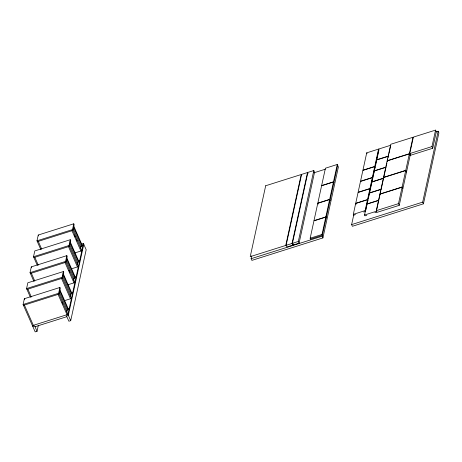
<?xml version="1.0" encoding="UTF-8"?>
<svg xmlns="http://www.w3.org/2000/svg" width="462" height="462" viewBox="0 0 462 462"><rect width="100%" height="100%" fill="white"/><g stroke="black" fill="none" stroke-linecap="round" stroke-linejoin="round"><path stroke-width="0.69" d="M38.259 325.693L37.035 331.306L35.187 331.895L23.1 304.498L24.365 298.712L59.893 287.474L60.268 288.317L59.003 294.109L23.475 305.347M30.411 297.28L26.571 288.577L27.836 282.79L63.363 271.552L63.739 272.401L62.474 278.188L26.946 289.426M33.882 281.358L30.042 272.661L31.306 266.869L66.834 255.636L67.209 256.479L65.945 262.266L30.417 273.504M37.353 265.436L33.512 256.739L34.777 250.947L70.305 239.714L70.68 240.558L69.416 246.35L33.888 257.582M40.823 249.52L36.983 240.817L38.248 235.031L73.776 223.793L74.151 224.642L72.886 230.428L37.358 241.666M83.789 244.329L68.33 315.246L66.476 315.829L68.867 321.24L70.715 320.657L58.634 293.266L59.893 287.474M64.316 300.727L71.425 298.481L62.104 277.344L63.363 271.552M67.787 284.811L74.896 282.559L65.575 261.423L66.834 255.636M71.258 268.89L78.367 266.638L69.046 245.501L70.305 239.714M74.729 252.968L81.843 250.722L72.517 229.585L73.776 223.793M66.736 312.093L67.169 310.1L59.373 292.429M70.207 296.171L70.64 294.178L62.555 275.854M73.677 280.249L74.111 278.263L66.314 260.585M77.148 264.328L77.581 262.341L69.496 244.011M80.619 248.412L81.052 246.419L73.256 228.748M66.719 310.245L68.093 309.806L68.295 308.905L59.921 289.922M70.189 294.323L71.57 293.89L71.766 292.983L63.103 273.348M73.666 278.401L75.04 277.968L75.237 277.061L66.863 258.079M77.137 262.485L78.511 262.046L78.707 261.146L70.045 241.505M80.607 246.564L81.982 246.125L82.178 245.224L73.805 226.241M81.37 244.132L83.42 243.486L67.954 314.403L32.427 325.635M70.715 320.657L86.18 249.74L83.42 243.486M337.272 164.466L333.483 181.832L321.639 185.574L325.427 168.208L337.272 164.466L338.392 167.001L322.926 237.918L251.865 260.389L251.12 258.697L251.732 255.89M293.099 243.728L292.793 245.137L286.873 247.008L286.128 245.316L301.588 174.399L307.513 172.528L308.01 173.654M292.793 245.137L292.048 243.445L307.513 172.528M292.417 243.324L307.883 172.407L313.802 170.536L314.547 172.228L299.087 243.145L293.162 245.016L292.417 243.324L298.342 241.453L313.802 170.536M325.791 217.111L322.008 234.477L322.378 235.32L310.533 239.068L310.164 238.225L313.952 220.853L325.791 217.111L326.166 217.954M317.775 203.303L313.987 220.674L325.831 216.926L329.62 199.561L317.775 203.303L318.151 204.152M310.533 239.068L310.735 238.161M329.66 199.382L333.448 182.011L321.604 185.759L317.816 203.124L329.66 199.382L330.03 200.225M322.926 237.918L322.181 236.226L337.647 165.309M355.532 214.611L353.678 215.194L353.309 214.351L355.676 203.494L367.515 199.751L367.891 200.595L367.302 203.309M366.718 152.841L362.93 170.207L374.774 166.464L378.563 149.093L366.718 152.841L367.094 153.684M436.105 131.861L438.155 131.214L438.9 132.906L423.44 203.823L352.373 226.293L351.628 224.601L353.771 214.772M363.675 212.035L365.523 211.452L365.153 210.603L367.515 199.751M367.556 199.567L369.923 188.715L358.079 192.458L355.711 203.315L367.556 199.567L367.931 200.416M369.964 188.531L372.332 177.679L360.487 181.422L358.119 192.279L369.964 188.531L370.333 189.38M374.734 166.643L372.372 177.495L360.527 181.243L362.889 170.386L374.734 166.643L375.109 167.487M366.759 215.269L364.911 215.858L364.535 215.009L366.903 204.158L378.748 200.41M374.122 171.05L371.754 181.901L383.599 178.159L385.966 167.302L374.122 171.05L374.491 171.893M374.532 171.714L374.162 170.865L376.524 160.014L388.369 156.266L388.074 157.623M365.817 210.095L367.001 204.666M368.226 199.058L370.299 189.559L369.923 188.715M370.484 188.698L372.557 179.204M372.742 178.344L374.959 168.168M375.496 165.719L376.692 160.227M376.992 158.859L378.932 149.942L378.563 149.093M376.299 210.666L379.885 194.202L402.096 187.179L402.841 188.871L399.249 205.33L377.044 212.353L376.299 210.666L398.504 203.644L402.096 187.179M374.901 212.693L376.749 212.11L376.38 211.267L378.597 201.085M380.855 190.731L378.782 200.231L366.943 203.973L369.305 193.122L381.15 189.374M386.151 166.441L386.89 163.051M387.185 161.694L387.78 158.98M388.704 154.73L388.409 156.087L376.565 159.835L378.932 148.978L390.777 145.23M388.998 153.372L390.627 145.911M402.131 186.995L405.723 170.536L383.518 177.558L379.926 194.023L402.131 186.995L402.881 188.687L406.468 172.228L405.723 170.536M405.763 170.351L409.349 153.892L387.144 160.915L383.552 177.373L405.763 170.351L406.508 172.043L410.1 155.584L409.349 153.892M409.39 153.707L412.982 137.249L390.771 144.271L387.185 160.73L409.39 153.707L410.135 155.399L410.435 154.031M409.759 153.592L413.351 137.127L435.556 130.105L436.301 131.797L432.715 148.262L410.504 155.284L409.759 153.592L431.97 146.57L435.556 130.105M423.44 203.823L422.69 202.131L438.155 131.214M36.983 240.817L72.517 229.585M33.512 256.739L69.046 245.501M82.178 245.224L83.102 244.929M313.727 172.875L325.346 169.196M30.042 272.661L65.575 261.423M78.707 261.146L79.631 260.851M374.162 170.865L386.001 167.123M26.571 288.577L62.104 277.344M75.237 277.061L76.161 276.773M23.1 304.498L58.634 293.266M71.766 292.983L72.69 292.689M353.309 214.351L365.153 210.603M364.535 215.009L376.38 211.267M68.295 308.905L69.219 308.61M286.128 245.316L292.048 243.445M351.628 224.601L422.69 202.131M310.164 238.225L322.008 234.477M32.796 326.484L34.65 325.895L37.035 331.306M35.02 326.744L66.851 316.678M251.12 258.697L322.181 236.226M431.97 146.57L432.715 148.262M398.504 203.644L399.249 205.33M374.774 166.464L375.15 167.308M355.676 203.494L356.046 204.343M333.483 181.832L333.859 182.675M333.448 182.011L333.818 182.86M329.62 199.561L329.995 200.404M325.831 216.926L326.207 217.775M298.342 241.453L299.087 243.145M73.319 226.49L81.982 246.125M74.469 235.054L75.335 237.018M76.49 239.634L77.067 240.945M71.962 230.723L80.914 251.01M70.137 243.064L78.511 262.046M68.492 246.639L77.443 266.932M66.378 258.333L75.04 277.968M68.971 270.166L69.837 272.13M65.021 262.56L73.972 282.854M63.19 274.907L71.57 293.89M61.55 278.482L70.501 298.775M38.248 235.031L38.617 235.874M38.282 241.372L41.747 249.226M59.431 290.171L68.093 309.806M62.029 302.004L62.896 303.967M58.079 294.404L67.03 314.691M34.812 257.294L38.277 265.148M31.306 266.869L31.676 267.717M31.341 273.209L34.806 281.069M27.87 289.131L31.335 296.985M24.365 298.712L24.734 299.555M24.399 305.053L33.351 325.346M265.685 185.753L250.225 256.67L285.759 245.432L301.218 174.515L265.685 185.753M371.714 182.086L369.346 192.937L381.19 189.195L383.558 178.338L371.714 182.086"/></g></svg>
